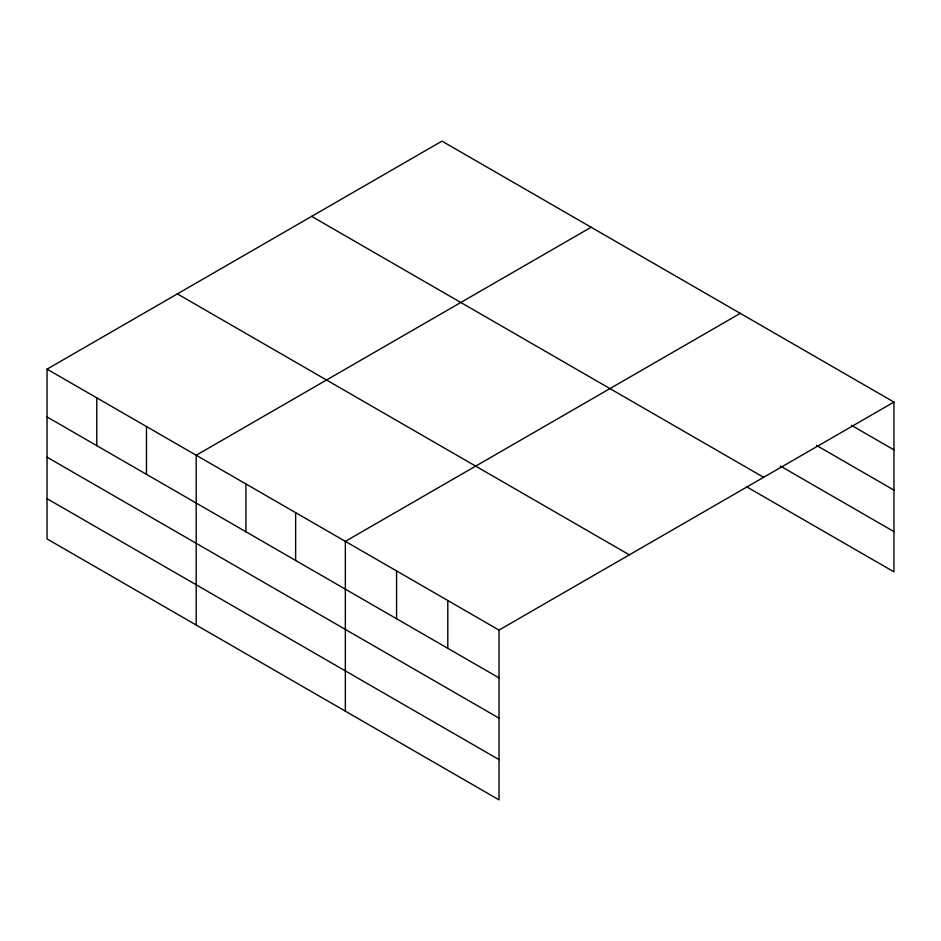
<?xml version="1.0" encoding="UTF-8"?>
<svg xmlns="http://www.w3.org/2000/svg" width="941" height="941" viewBox="0 0 941 941"><rect width="100%" height="100%" fill="white"/><g stroke="black" fill="none" stroke-linecap="round" stroke-linejoin="round"><path stroke-width="1.41" d="M499.024 718.136L499.024 630.082L47.05 369.143L47.05 538.922L499.024 799.874L499.024 718.136L47.05 457.197M47.05 369.143L441.976 141.126L893.95 402.078L893.95 571.857L746.531 486.744M591.136 227.24L196.199 455.256L196.199 625.036M740.285 313.353L345.347 541.369L345.347 711.149M499.024 630.082L893.95 402.078M851.476 425.356L893.95 449.869M816.494 445.411L893.95 490.132M780.254 465.96L893.95 531.606M311.659 216.371L763.622 477.31M177.379 293.898L629.341 554.837M47.05 416.945L499.024 677.885M47.05 498.671L499.024 759.61M447.798 600.511L447.798 648.314M396.573 570.94L396.573 618.743M295.639 512.657L295.639 560.46M245.919 483.956L245.919 531.759M146.478 426.544L146.478 474.346M96.77 397.843L96.77 445.646"/></g></svg>
